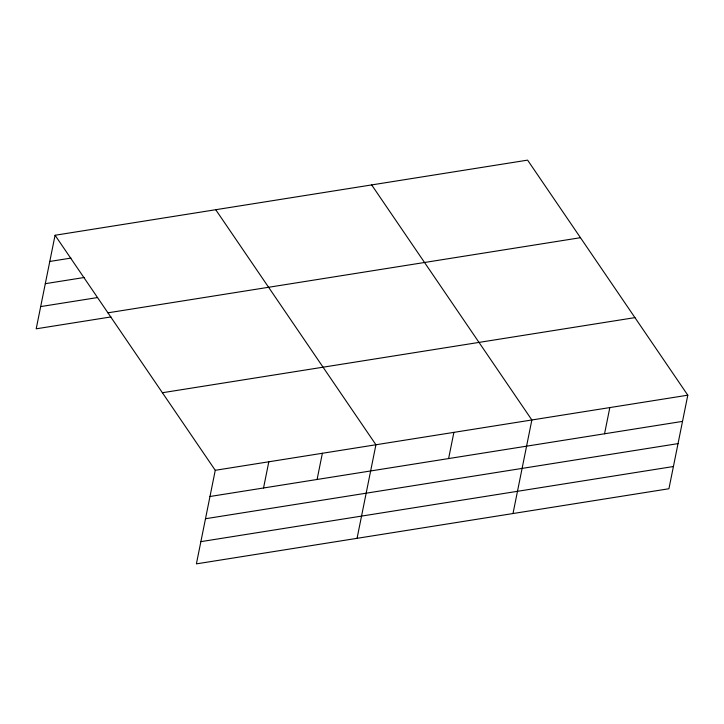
<?xml version="1.0" encoding="UTF-8"?>
<svg xmlns="http://www.w3.org/2000/svg" width="724" height="724" viewBox="0 0 724 724"><rect width="100%" height="100%" fill="white"/><g stroke="black" fill="none" stroke-linecap="round" stroke-linejoin="round"><path stroke-width="1.09" d="M55.069 235.255L215.263 470.301L196.394 563.869L668.931 488.745L687.8 395.186L527.606 160.131L55.069 235.255L36.2 328.814L110.953 316.931M263.536 487.994L268.821 461.785M317.085 479.478L322.37 453.278M357.059 538.33L375.928 444.762L215.725 209.707M448.608 458.573L453.894 432.364M512.999 513.542L531.859 419.974L371.665 184.919M604.549 433.776L609.834 407.576M49.784 261.454L70.979 258.088M45.304 283.681L84.346 277.473M40.68 306.587L97.586 297.546M107.93 312.822L580.467 237.698M162.402 392.734L634.939 317.619M215.263 470.301L687.8 395.186M209.978 496.501L682.515 421.386M205.498 518.737L678.035 443.613M200.883 541.643L673.42 466.518"/></g></svg>
